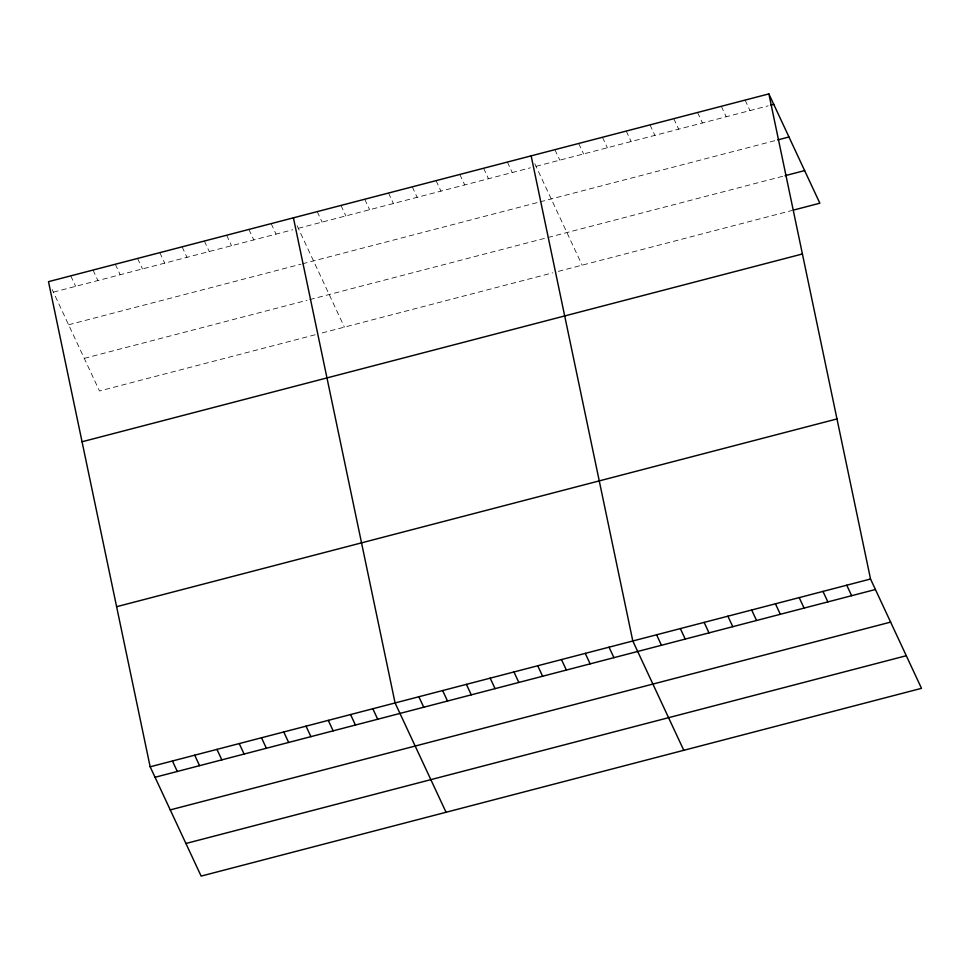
<?xml version="1.0" encoding="UTF-8"?>
<svg xmlns="http://www.w3.org/2000/svg" width="970" height="970" viewBox="0 0 970 970"><rect width="100%" height="100%" fill="white"/><g stroke="black" fill="none" stroke-linecap="round" stroke-linejoin="round"><path stroke-width="0.73" stroke-dasharray="4.85 3.64" d="M53.386 292.152L292.746 229.757M298.311 228.302L530.444 167.798M536.034 166.343L768.155 105.839M68.591 324.768L300.991 264.179M302.385 263.828L538.653 202.233M540.06 201.869L776.376 140.274M84.269 358.366L306.92 300.324M309.709 299.597L785.057 175.691M315.177 334.759L99.474 390.983L52.162 289.533M322.137 332.94L552.755 272.825M558.344 271.37L791.872 210.502M745.093 100.092L749.98 110.568M721.316 106.288L726.203 116.764M697.551 112.484L702.438 122.96M673.774 118.679L678.66 129.155M650.009 124.875L654.895 135.363M626.232 131.071L631.118 141.559M602.455 137.267L607.353 147.755M578.69 143.463L583.576 153.951M554.913 149.659L559.799 160.147M534.809 163.724L582.121 265.174M507.371 162.051L512.257 172.539M483.606 168.246L488.492 178.735M459.828 174.442L464.715 184.93M436.051 180.65L440.95 191.126M412.286 186.846L417.173 197.322M388.509 193.042L393.396 203.518M364.744 199.238L369.631 209.714M340.967 205.434L345.853 215.91M317.202 211.63L322.088 222.106M297.087 225.683L344.399 327.145M271.163 223.633L276.05 234.109M248.89 229.429L253.776 239.917M226.628 235.237L231.515 245.713M204.355 241.045L209.253 251.521M182.093 246.841L186.98 257.329M159.832 252.649L164.718 263.125M137.558 258.456L142.457 268.933M115.297 264.252L120.183 274.74M93.035 270.06L97.921 280.536M70.761 275.868L75.648 286.344"/><path stroke-width="1.45" d="M768.87 93.896L48.5 281.664L150.156 766.797L201.129 876.104L921.5 688.336L870.526 579.017L768.87 93.896L819.844 203.203L793.266 210.138M770.956 105.1L773.757 104.372M777.77 139.91L788.962 136.988M785.057 175.691L804.627 170.599M82.05 441.762L802.408 253.982M116.618 606.699L836.977 418.931M150.156 766.797L870.526 579.017M155.042 777.273L875.413 589.505M170.259 809.889L890.618 622.11M185.925 843.488L906.295 655.72M846.749 585.213L851.636 595.701M822.984 591.409L827.871 601.897M799.207 597.605L804.094 608.093M775.442 603.801L780.329 614.289M751.665 609.997L756.552 620.485M727.888 616.192L732.786 626.681M704.123 622.388L709.009 632.876M680.346 628.596L685.232 639.072M656.581 634.792L661.467 645.268M683.777 750.295L632.804 640.988L531.148 155.855M609.039 647.184L613.925 657.66M585.262 653.38L590.148 663.856M561.484 659.576L566.371 670.052M537.72 665.772L542.606 676.248M513.942 671.967L518.829 682.443M490.177 678.163L495.064 688.639M466.4 684.359L471.287 694.835M442.623 690.555L447.522 701.043M418.858 696.751L423.745 707.239M446.054 812.266L395.081 702.947L293.425 217.826M372.82 708.755L377.706 719.231M350.558 714.563L355.444 725.039M328.284 720.358L333.171 730.846M306.023 726.166L310.909 736.642M283.761 731.974L288.648 742.45M261.488 737.77L266.374 748.258M239.226 743.578L244.113 754.054M216.953 749.386L221.851 759.862M194.691 755.181L199.577 765.669M172.43 760.989L177.316 771.465"/></g></svg>
